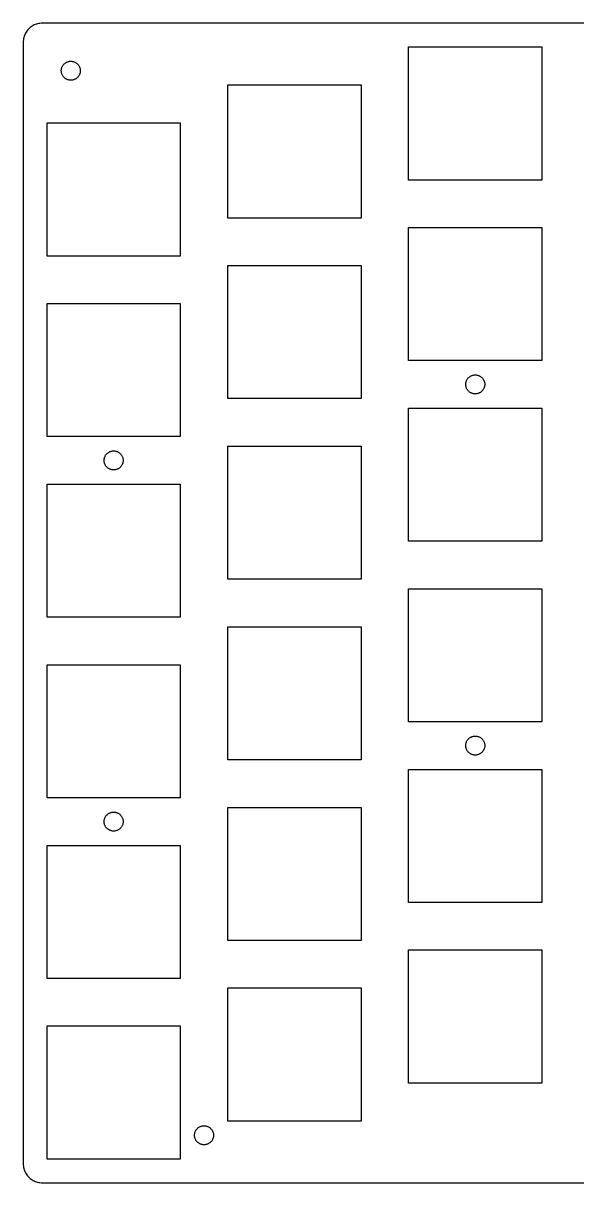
# Model space of a CAD drawing. Header units: metres. Extents: x 0 to 133, y 0 to 122.
# Drawn here: x 0 to 58.2, y 0 to 122 of the extents above; entities that cross this region are included whole.
import ezdxf

# ---------------------------------------------------------------- set-up
doc = ezdxf.new("R2010")
doc.units = ezdxf.units.M

msp = doc.modelspace()

# ---------------------------------------------------------------- linework, layer by layer
for p, q in [((2, 122), (1.8744, 121.996)), ((131, 122), (2, 122)), ((0.190338, 120.852), (0.140442, 120.736)), ((0.247375, 120.964), (0.190338, 120.852)), ((0.31134, 121.072), (0.247375, 120.964)), ((0.381958, 121.176), (0.31134, 121.072)), ((0.458969, 121.275), (0.381958, 121.176)), ((0.542053, 121.369), (0.458969, 121.275)), ((0.630905, 121.458), (0.542053, 121.369)), ((0.725143, 121.541), (0.630905, 121.458)), ((0.824417, 121.618), (0.725143, 121.541)), ((0.928345, 121.689), (0.824417, 121.618)), ((1.03648, 121.753), (0.928345, 121.689)), ((1.14844, 121.81), (1.03648, 121.753)), ((1.26375, 121.86), (1.14844, 121.81)), ((1.38196, 121.902), (1.26375, 121.86)), ((1.50261, 121.937), (1.38196, 121.902)), ((1.62523, 121.965), (1.50261, 121.937)), ((1.74933, 121.984), (1.62523, 121.965)), ((1.8744, 121.996), (1.74933, 121.984)), ((0.003937, 120.126), (0, 120)), ((0, 120), (0, 2)), ((0.015762, 120.251), (0.003937, 120.126)), ((0.035416, 120.375), (0.015762, 120.251)), ((0.06282, 120.497), (0.035416, 120.375)), ((0.097885, 120.618), (0.06282, 120.497)), ((0.140442, 120.736), (0.097885, 120.618)), ((40.5, 105.5), (40.5, 119.5)), ((40.5, 119.5), (54.5, 119.5)), ((54.5, 119.5), (54.5, 105.5)), ((4.00197, 117.063), (4.00787, 117.125)), ((4.00787, 117.125), (4.0177, 117.187)), ((4.0177, 117.187), (4.0314, 117.249)), ((4.0314, 117.249), (4.04893, 117.309)), ((4.04893, 117.309), (4.07022, 117.368)), ((4.07022, 117.368), (4.09517, 117.426)), ((4.09517, 117.426), (4.12369, 117.482)), ((4.12369, 117.482), (4.15567, 117.536)), ((4.15567, 117.536), (4.19098, 117.588)), ((4.19098, 117.588), (4.22948, 117.637)), ((4.22948, 117.637), (4.27103, 117.685)), ((4.27103, 117.685), (4.31544, 117.729)), ((4.31544, 117.729), (4.36256, 117.771)), ((4.36256, 117.771), (4.4122, 117.809)), ((4.4122, 117.809), (4.46417, 117.844)), ((4.46417, 117.844), (4.51823, 117.876)), ((4.51823, 117.876), (4.57422, 117.905)), ((4.57422, 117.905), (4.63187, 117.93)), ((4.63187, 117.93), (4.69098, 117.951)), ((4.69098, 117.951), (4.7513, 117.969)), ((4.7513, 117.969), (4.81261, 117.982)), ((4.81261, 117.982), (4.87466, 117.992)), ((4.87466, 117.992), (4.93719, 117.998)), ((4.93719, 117.998), (5, 118)), ((5, 118), (5.06279, 117.998)), ((5.06279, 117.998), (5.12532, 117.992)), ((5.12532, 117.992), (5.18738, 117.982)), ((5.18738, 117.982), (5.24869, 117.969)), ((5.24869, 117.969), (5.30901, 117.951)), ((5.30901, 117.951), (5.36812, 117.93)), ((5.36812, 117.93), (5.42577, 117.905)), ((5.42577, 117.905), (5.48175, 117.876)), ((5.48175, 117.876), (5.53581, 117.844)), ((5.53581, 117.844), (5.58778, 117.809)), ((5.58778, 117.809), (5.63742, 117.771)), ((5.63742, 117.771), (5.68454, 117.729)), ((5.68454, 117.729), (5.72896, 117.685)), ((5.72896, 117.685), (5.77051, 117.637)), ((5.77051, 117.637), (5.80901, 117.588)), ((5.80901, 117.588), (5.84431, 117.536)), ((5.84431, 117.536), (5.8763, 117.482)), ((5.8763, 117.482), (5.90482, 117.426)), ((5.90482, 117.426), (5.92976, 117.368)), ((5.92976, 117.368), (5.95105, 117.309)), ((5.95105, 117.309), (5.96858, 117.249)), ((5.96858, 117.249), (5.98228, 117.187)), ((5.98228, 117.187), (5.99211, 117.125)), ((5.99211, 117.125), (5.99802, 117.063)), ((4, 117), (4.00197, 117.063)), ((4.00197, 116.937), (4, 117)), ((4.00787, 116.875), (4.00197, 116.937)), ((4.0177, 116.813), (4.00787, 116.875)), ((4.0314, 116.751), (4.0177, 116.813)), ((4.04893, 116.691), (4.0314, 116.751)), ((4.07022, 116.632), (4.04893, 116.691)), ((4.09517, 116.574), (4.07022, 116.632)), ((4.12369, 116.518), (4.09517, 116.574)), ((4.15567, 116.464), (4.12369, 116.518)), ((4.19098, 116.412), (4.15567, 116.464)), ((4.22948, 116.363), (4.19098, 116.412)), ((4.27103, 116.315), (4.22948, 116.363)), ((4.31544, 116.271), (4.27103, 116.315)), ((4.36256, 116.229), (4.31544, 116.271)), ((4.4122, 116.191), (4.36256, 116.229)), ((4.46417, 116.156), (4.4122, 116.191)), ((4.51823, 116.124), (4.46417, 116.156)), ((4.57422, 116.095), (4.51823, 116.124)), ((4.63187, 116.07), (4.57422, 116.095)), ((4.69098, 116.049), (4.63187, 116.07)), ((4.7513, 116.031), (4.69098, 116.049)), ((4.81261, 116.018), (4.7513, 116.031)), ((4.87466, 116.008), (4.81261, 116.018)), ((4.93719, 116.002), (4.87466, 116.008)), ((5, 116), (4.93719, 116.002)), ((5.06279, 116.002), (5, 116)), ((5.12532, 116.008), (5.06279, 116.002)), ((5.18738, 116.018), (5.12532, 116.008)), ((5.24869, 116.031), (5.18738, 116.018)), ((5.30901, 116.049), (5.24869, 116.031)), ((5.36812, 116.07), (5.30901, 116.049)), ((5.42577, 116.095), (5.36812, 116.07)), ((5.48175, 116.124), (5.42577, 116.095)), ((5.53581, 116.156), (5.48175, 116.124)), ((5.58778, 116.191), (5.53581, 116.156)), ((5.63742, 116.229), (5.58778, 116.191)), ((5.68454, 116.271), (5.63742, 116.229)), ((5.72896, 116.315), (5.68454, 116.271)), ((5.77051, 116.363), (5.72896, 116.315)), ((5.80901, 116.412), (5.77051, 116.363)), ((5.84431, 116.464), (5.80901, 116.412)), ((5.8763, 116.518), (5.84431, 116.464)), ((5.90482, 116.574), (5.8763, 116.518)), ((5.92976, 116.632), (5.90482, 116.574)), ((5.95105, 116.691), (5.92976, 116.632)), ((5.96858, 116.751), (5.95105, 116.691)), ((5.98228, 116.813), (5.96858, 116.751)), ((5.99211, 116.875), (5.98228, 116.813)), ((5.99802, 116.937), (5.99211, 116.875)), ((5.99802, 117.063), (6, 117)), ((6, 117), (5.99802, 116.937)), ((21.5, 101.5), (21.5, 115.5)), ((21.5, 115.5), (35.5, 115.5)), ((35.5, 115.5), (35.5, 101.5)), ((2.5, 97.5), (2.5, 111.5)), ((2.5, 111.5), (16.5, 111.5)), ((16.5, 111.5), (16.5, 97.5)), ((54.5, 105.5), (40.5, 105.5)), ((35.5, 101.5), (21.5, 101.5)), ((40.5, 86.5), (40.5, 100.5)), ((40.5, 100.5), (54.5, 100.5)), ((54.5, 100.5), (54.5, 86.5)), ((16.5, 97.5), (2.5, 97.5)), ((21.5, 82.5), (21.5, 96.5)), ((21.5, 96.5), (35.5, 96.5)), ((35.5, 96.5), (35.5, 82.5)), ((2.5, 78.5), (2.5, 92.5)), ((2.5, 92.5), (16.5, 92.5)), ((16.5, 92.5), (16.5, 78.5)), ((54.5, 86.5), (40.5, 86.5)), ((46.5079, 84.1253), (46.5177, 84.1874)), ((46.5177, 84.1874), (46.5314, 84.2487)), ((46.5314, 84.2487), (46.5489, 84.309)), ((46.5489, 84.309), (46.5702, 84.3681)), ((46.5702, 84.3681), (46.5952, 84.4258)), ((46.5952, 84.4258), (46.6237, 84.4818)), ((46.6237, 84.4818), (46.6557, 84.5358)), ((46.6557, 84.5358), (46.691, 84.5878)), ((46.691, 84.5878), (46.7295, 84.6374)), ((46.7295, 84.6374), (46.771, 84.6845)), ((46.771, 84.6845), (46.8154, 84.729)), ((46.8154, 84.729), (46.8626, 84.7705)), ((46.8626, 84.7705), (46.9122, 84.809)), ((46.9122, 84.809), (46.9642, 84.8443)), ((46.9642, 84.8443), (47.0182, 84.8763)), ((47.0182, 84.8763), (47.0742, 84.9048)), ((47.0742, 84.9048), (47.1319, 84.9298)), ((47.1319, 84.9298), (47.191, 84.951)), ((47.191, 84.951), (47.2513, 84.9686)), ((47.2513, 84.9686), (47.3126, 84.9823)), ((47.3126, 84.9823), (47.3747, 84.9921)), ((47.3747, 84.9921), (47.4372, 84.998)), ((47.4372, 84.998), (47.5, 85)), ((47.5, 85), (47.5628, 84.998)), ((47.5628, 84.998), (47.6253, 84.9921)), ((47.6253, 84.9921), (47.6874, 84.9823)), ((47.6874, 84.9823), (47.7487, 84.9686)), ((47.7487, 84.9686), (47.809, 84.951)), ((47.809, 84.951), (47.8681, 84.9298)), ((47.8681, 84.9298), (47.9258, 84.9048)), ((47.9258, 84.9048), (47.9818, 84.8763)), ((47.9818, 84.8763), (48.0358, 84.8443)), ((48.0358, 84.8443), (48.0878, 84.809)), ((48.0878, 84.809), (48.1374, 84.7705)), ((48.1374, 84.7705), (48.1845, 84.729)), ((48.1845, 84.729), (48.229, 84.6845)), ((48.229, 84.6845), (48.2705, 84.6374)), ((48.2705, 84.6374), (48.309, 84.5878)), ((48.309, 84.5878), (48.3443, 84.5358)), ((48.3443, 84.5358), (48.3763, 84.4818)), ((48.3763, 84.4818), (48.4048, 84.4258)), ((48.4048, 84.4258), (48.4298, 84.3681)), ((48.4298, 84.3681), (48.451, 84.309)), ((48.451, 84.309), (48.4686, 84.2487)), ((48.4686, 84.2487), (48.4823, 84.1874)), ((48.4823, 84.1874), (48.4921, 84.1253)), ((46.5, 84), (46.502, 84.0628)), ((46.502, 83.9372), (46.5, 84)), ((46.502, 84.0628), (46.5079, 84.1253)), ((46.5079, 83.8747), (46.502, 83.9372)), ((46.5177, 83.8126), (46.5079, 83.8747)), ((46.5314, 83.7513), (46.5177, 83.8126)), ((46.5489, 83.691), (46.5314, 83.7513)), ((46.5702, 83.6319), (46.5489, 83.691)), ((46.5952, 83.5742), (46.5702, 83.6319)), ((46.6237, 83.5182), (46.5952, 83.5742)), ((46.6557, 83.4642), (46.6237, 83.5182)), ((46.691, 83.4122), (46.6557, 83.4642)), ((46.7295, 83.3626), (46.691, 83.4122)), ((46.771, 83.3154), (46.7295, 83.3626)), ((46.8154, 83.271), (46.771, 83.3154)), ((46.8626, 83.2295), (46.8154, 83.271)), ((46.9122, 83.191), (46.8626, 83.2295)), ((46.9642, 83.1557), (46.9122, 83.191)), ((47.0182, 83.1237), (46.9642, 83.1557)), ((47.0742, 83.0952), (47.0182, 83.1237)), ((47.1319, 83.0702), (47.0742, 83.0952)), ((47.191, 83.0489), (47.1319, 83.0702)), ((47.2513, 83.0314), (47.191, 83.0489)), ((47.3126, 83.0177), (47.2513, 83.0314)), ((47.3747, 83.0079), (47.3126, 83.0177)), ((47.4372, 83.002), (47.3747, 83.0079)), ((47.5, 83), (47.4372, 83.002)), ((47.5628, 83.002), (47.5, 83)), ((47.6253, 83.0079), (47.5628, 83.002)), ((47.6874, 83.0177), (47.6253, 83.0079)), ((47.7487, 83.0314), (47.6874, 83.0177)), ((47.809, 83.0489), (47.7487, 83.0314)), ((47.8681, 83.0702), (47.809, 83.0489)), ((47.9258, 83.0952), (47.8681, 83.0702)), ((47.9818, 83.1237), (47.9258, 83.0952)), ((48.0358, 83.1557), (47.9818, 83.1237)), ((48.0878, 83.191), (48.0358, 83.1557)), ((48.1374, 83.2295), (48.0878, 83.191)), ((48.1845, 83.271), (48.1374, 83.2295)), ((48.229, 83.3154), (48.1845, 83.271)), ((48.2705, 83.3626), (48.229, 83.3154)), ((48.309, 83.4122), (48.2705, 83.3626)), ((48.3443, 83.4642), (48.309, 83.4122)), ((48.3763, 83.5182), (48.3443, 83.4642)), ((48.4048, 83.5742), (48.3763, 83.5182)), ((48.4298, 83.6319), (48.4048, 83.5742)), ((48.451, 83.691), (48.4298, 83.6319)), ((48.4686, 83.7513), (48.451, 83.691)), ((48.4823, 83.8126), (48.4686, 83.7513)), ((48.4921, 83.8747), (48.4823, 83.8126)), ((48.4921, 84.1253), (48.498, 84.0628)), ((48.498, 83.9372), (48.4921, 83.8747)), ((48.498, 84.0628), (48.5, 84)), ((48.5, 84), (48.498, 83.9372)), ((35.5, 82.5), (21.5, 82.5)), ((40.5, 67.5), (40.5, 81.5)), ((40.5, 81.5), (54.5, 81.5)), ((54.5, 81.5), (54.5, 67.5)), ((16.5, 78.5), (2.5, 78.5)), ((8.96417, 76.8443), (9.01823, 76.8763)), ((9.01823, 76.8763), (9.07422, 76.9048)), ((9.07422, 76.9048), (9.13187, 76.9298)), ((9.13187, 76.9298), (9.19098, 76.951)), ((9.19098, 76.951), (9.2513, 76.9686)), ((9.2513, 76.9686), (9.31261, 76.9823)), ((9.31261, 76.9823), (9.37466, 76.9921)), ((9.37466, 76.9921), (9.43719, 76.998)), ((9.43719, 76.998), (9.5, 77)), ((9.5, 77), (9.56279, 76.998)), ((9.56279, 76.998), (9.62532, 76.9921)), ((9.62532, 76.9921), (9.68738, 76.9823)), ((9.68738, 76.9823), (9.74869, 76.9686)), ((9.74869, 76.9686), (9.80901, 76.951)), ((9.80901, 76.951), (9.86812, 76.9298)), ((9.86812, 76.9298), (9.92577, 76.9048)), ((9.92577, 76.9048), (9.98175, 76.8763)), ((9.98175, 76.8763), (10.0358, 76.8443)), ((21.5, 63.5), (21.5, 77.5)), ((21.5, 77.5), (35.5, 77.5)), ((35.5, 77.5), (35.5, 63.5)), ((8.5, 76), (8.50197, 76.0628)), ((8.50197, 75.9372), (8.5, 76)), ((8.50197, 76.0628), (8.50787, 76.1253)), ((8.50787, 75.8747), (8.50197, 75.9372)), ((8.50787, 76.1253), (8.5177, 76.1874)), ((8.5177, 75.8126), (8.50787, 75.8747)), ((8.5177, 76.1874), (8.5314, 76.2487)), ((8.5314, 75.7513), (8.5177, 75.8126)), ((8.5314, 76.2487), (8.54893, 76.309)), ((8.54893, 75.691), (8.5314, 75.7513)), ((8.54893, 76.309), (8.57022, 76.3681)), ((8.57022, 75.6319), (8.54893, 75.691)), ((8.57022, 76.3681), (8.59517, 76.4258)), ((8.59517, 76.4258), (8.62369, 76.4818)), ((8.62369, 76.4818), (8.65567, 76.5358)), ((8.65567, 76.5358), (8.69098, 76.5878)), ((8.69098, 76.5878), (8.72948, 76.6374)), ((8.72948, 76.6374), (8.77103, 76.6845)), ((8.77103, 76.6845), (8.81544, 76.729)), ((8.81544, 76.729), (8.86256, 76.7705)), ((8.86256, 76.7705), (8.9122, 76.809)), ((8.9122, 76.809), (8.96417, 76.8443)), ((10.0358, 76.8443), (10.0878, 76.809)), ((10.0878, 76.809), (10.1374, 76.7705)), ((10.1374, 76.7705), (10.1845, 76.729)), ((10.1845, 76.729), (10.229, 76.6845)), ((10.229, 76.6845), (10.2705, 76.6374)), ((10.2705, 76.6374), (10.309, 76.5878)), ((10.309, 76.5878), (10.3443, 76.5358)), ((10.3443, 76.5358), (10.3763, 76.4818)), ((10.3763, 76.4818), (10.4048, 76.4258)), ((10.4048, 76.4258), (10.4298, 76.3681)), ((10.4298, 76.3681), (10.451, 76.309)), ((10.451, 75.691), (10.4298, 75.6319)), ((10.451, 76.309), (10.4686, 76.2487)), ((10.4686, 75.7513), (10.451, 75.691)), ((10.4686, 76.2487), (10.4823, 76.1874)), ((10.4823, 75.8126), (10.4686, 75.7513)), ((10.4823, 76.1874), (10.4921, 76.1253)), ((10.4921, 75.8747), (10.4823, 75.8126)), ((10.4921, 76.1253), (10.498, 76.0628)), ((10.498, 75.9372), (10.4921, 75.8747)), ((10.498, 76.0628), (10.5, 76)), ((10.5, 76), (10.498, 75.9372)), ((8.59517, 75.5742), (8.57022, 75.6319)), ((8.62369, 75.5182), (8.59517, 75.5742)), ((8.65567, 75.4642), (8.62369, 75.5182)), ((8.69098, 75.4122), (8.65567, 75.4642)), ((8.72948, 75.3626), (8.69098, 75.4122)), ((8.77103, 75.3154), (8.72948, 75.3626)), ((8.81544, 75.271), (8.77103, 75.3154)), ((8.86256, 75.2295), (8.81544, 75.271)), ((8.9122, 75.191), (8.86256, 75.2295)), ((8.96417, 75.1557), (8.9122, 75.191)), ((9.01823, 75.1237), (8.96417, 75.1557)), ((9.07422, 75.0952), (9.01823, 75.1237)), ((9.13187, 75.0702), (9.07422, 75.0952)), ((9.19098, 75.0489), (9.13187, 75.0702)), ((9.2513, 75.0314), (9.19098, 75.0489)), ((9.31261, 75.0177), (9.2513, 75.0314)), ((9.37466, 75.0079), (9.31261, 75.0177)), ((9.43719, 75.002), (9.37466, 75.0079)), ((9.5, 75), (9.43719, 75.002)), ((9.56279, 75.002), (9.5, 75)), ((9.62532, 75.0079), (9.56279, 75.002)), ((9.68738, 75.0177), (9.62532, 75.0079)), ((9.74869, 75.0314), (9.68738, 75.0177)), ((9.80901, 75.0489), (9.74869, 75.0314)), ((9.86812, 75.0702), (9.80901, 75.0489)), ((9.92577, 75.0952), (9.86812, 75.0702)), ((9.98175, 75.1237), (9.92577, 75.0952)), ((10.0358, 75.1557), (9.98175, 75.1237)), ((10.0878, 75.191), (10.0358, 75.1557)), ((10.1374, 75.2295), (10.0878, 75.191)), ((10.1845, 75.271), (10.1374, 75.2295)), ((10.229, 75.3154), (10.1845, 75.271)), ((10.2705, 75.3626), (10.229, 75.3154)), ((10.309, 75.4122), (10.2705, 75.3626)), ((10.3443, 75.4642), (10.309, 75.4122)), ((10.3763, 75.5182), (10.3443, 75.4642)), ((10.4048, 75.5742), (10.3763, 75.5182)), ((10.4298, 75.6319), (10.4048, 75.5742)), ((2.5, 59.5), (2.5, 73.5)), ((2.5, 73.5), (16.5, 73.5)), ((16.5, 73.5), (16.5, 59.5)), ((54.5, 67.5), (40.5, 67.5)), ((35.5, 63.5), (21.5, 63.5)), ((40.5, 48.5), (40.5, 62.5)), ((40.5, 62.5), (54.5, 62.5)), ((54.5, 62.5), (54.5, 48.5)), ((16.5, 59.5), (2.5, 59.5)), ((21.5, 44.5), (21.5, 58.5)), ((21.5, 58.5), (35.5, 58.5)), ((35.5, 58.5), (35.5, 44.5)), ((2.5, 40.5), (2.5, 54.5)), ((2.5, 54.5), (16.5, 54.5)), ((16.5, 54.5), (16.5, 40.5)), ((54.5, 48.5), (40.5, 48.5)), ((46.5489, 46.309), (46.5702, 46.3681)), ((46.5702, 46.3681), (46.5952, 46.4258)), ((46.5952, 46.4258), (46.6237, 46.4818)), ((46.6237, 46.4818), (46.6557, 46.5358)), ((46.6557, 46.5358), (46.691, 46.5878)), ((46.691, 46.5878), (46.7295, 46.6374)), ((46.7295, 46.6374), (46.771, 46.6845)), ((46.771, 46.6845), (46.8154, 46.729)), ((46.8154, 46.729), (46.8626, 46.7705)), ((46.8626, 46.7705), (46.9122, 46.809)), ((46.9122, 46.809), (46.9642, 46.8443)), ((46.9642, 46.8443), (47.0182, 46.8763)), ((47.0182, 46.8763), (47.0742, 46.9048)), ((47.0742, 46.9048), (47.1319, 46.9298)), ((47.1319, 46.9298), (47.191, 46.951)), ((47.191, 46.951), (47.2513, 46.9686)), ((47.2513, 46.9686), (47.3126, 46.9823)), ((47.3126, 46.9823), (47.3747, 46.9921)), ((47.3747, 46.9921), (47.4372, 46.998)), ((47.4372, 46.998), (47.5, 47)), ((47.5, 47), (47.5628, 46.998)), ((47.5628, 46.998), (47.6253, 46.9921)), ((47.6253, 46.9921), (47.6874, 46.9823)), ((47.6874, 46.9823), (47.7487, 46.9686)), ((47.7487, 46.9686), (47.809, 46.951)), ((47.809, 46.951), (47.8681, 46.9298)), ((47.8681, 46.9298), (47.9258, 46.9048)), ((47.9258, 46.9048), (47.9818, 46.8763)), ((47.9818, 46.8763), (48.0358, 46.8443)), ((48.0358, 46.8443), (48.0878, 46.809)), ((48.0878, 46.809), (48.1374, 46.7705)), ((48.1374, 46.7705), (48.1845, 46.729)), ((48.1845, 46.729), (48.229, 46.6845)), ((48.229, 46.6845), (48.2705, 46.6374)), ((48.2705, 46.6374), (48.309, 46.5878)), ((48.309, 46.5878), (48.3443, 46.5358)), ((48.3443, 46.5358), (48.3763, 46.4818)), ((48.3763, 46.4818), (48.4048, 46.4258)), ((48.4048, 46.4258), (48.4298, 46.3681)), ((48.4298, 46.3681), (48.451, 46.309)), ((46.5, 46), (46.502, 46.0628)), ((46.502, 45.9372), (46.5, 46)), ((46.502, 46.0628), (46.5079, 46.1253)), ((46.5079, 45.8747), (46.502, 45.9372)), ((46.5079, 46.1253), (46.5177, 46.1874)), ((46.5177, 45.8126), (46.5079, 45.8747)), ((46.5177, 46.1874), (46.5314, 46.2487)), ((46.5314, 45.7513), (46.5177, 45.8126)), ((46.5314, 46.2487), (46.5489, 46.309)), ((46.5489, 45.691), (46.5314, 45.7513)), ((46.5702, 45.6319), (46.5489, 45.691)), ((46.5952, 45.5742), (46.5702, 45.6319)), ((46.6237, 45.5182), (46.5952, 45.5742)), ((46.6557, 45.4642), (46.6237, 45.5182)), ((46.691, 45.4122), (46.6557, 45.4642)), ((46.7295, 45.3626), (46.691, 45.4122)), ((46.771, 45.3154), (46.7295, 45.3626)), ((46.8154, 45.271), (46.771, 45.3154)), ((46.8626, 45.2295), (46.8154, 45.271)), ((46.9122, 45.191), (46.8626, 45.2295)), ((46.9642, 45.1557), (46.9122, 45.191)), ((47.0182, 45.1237), (46.9642, 45.1557)), ((48.0358, 45.1557), (47.9818, 45.1237)), ((48.0878, 45.191), (48.0358, 45.1557)), ((48.1374, 45.2295), (48.0878, 45.191)), ((48.1845, 45.271), (48.1374, 45.2295)), ((48.229, 45.3154), (48.1845, 45.271)), ((48.2705, 45.3626), (48.229, 45.3154)), ((48.309, 45.4122), (48.2705, 45.3626)), ((48.3443, 45.4642), (48.309, 45.4122)), ((48.3763, 45.5182), (48.3443, 45.4642)), ((48.4048, 45.5742), (48.3763, 45.5182)), ((48.4298, 45.6319), (48.4048, 45.5742)), ((48.451, 45.691), (48.4298, 45.6319)), ((48.451, 46.309), (48.4686, 46.2487)), ((48.4686, 45.7513), (48.451, 45.691)), ((48.4686, 46.2487), (48.4823, 46.1874)), ((48.4823, 45.8126), (48.4686, 45.7513)), ((48.4823, 46.1874), (48.4921, 46.1253)), ((48.4921, 45.8747), (48.4823, 45.8126)), ((48.4921, 46.1253), (48.498, 46.0628)), ((48.498, 45.9372), (48.4921, 45.8747)), ((48.498, 46.0628), (48.5, 46)), ((48.5, 46), (48.498, 45.9372)), ((35.5, 44.5), (21.5, 44.5)), ((47.0742, 45.0952), (47.0182, 45.1237)), ((47.1319, 45.0702), (47.0742, 45.0952)), ((47.191, 45.0489), (47.1319, 45.0702)), ((47.2513, 45.0314), (47.191, 45.0489)), ((47.3126, 45.0177), (47.2513, 45.0314)), ((47.3747, 45.0079), (47.3126, 45.0177)), ((47.4372, 45.002), (47.3747, 45.0079)), ((47.5, 45), (47.4372, 45.002)), ((47.5628, 45.002), (47.5, 45)), ((47.6253, 45.0079), (47.5628, 45.002)), ((47.6874, 45.0177), (47.6253, 45.0079)), ((47.7487, 45.0314), (47.6874, 45.0177)), ((47.809, 45.0489), (47.7487, 45.0314)), ((47.8681, 45.0702), (47.809, 45.0489)), ((47.9258, 45.0952), (47.8681, 45.0702)), ((47.9818, 45.1237), (47.9258, 45.0952)), ((40.5, 29.5), (40.5, 43.5)), ((40.5, 43.5), (54.5, 43.5)), ((54.5, 43.5), (54.5, 29.5)), ((16.5, 40.5), (2.5, 40.5)), ((21.5, 25.5), (21.5, 39.5)), ((21.5, 39.5), (35.5, 39.5)), ((35.5, 39.5), (35.5, 25.5)), ((8.5, 38), (8.50197, 38.0628)), ((8.50197, 37.9372), (8.5, 38)), ((8.50197, 38.0628), (8.50787, 38.1253)), ((8.50787, 37.8747), (8.50197, 37.9372)), ((8.50787, 38.1253), (8.5177, 38.1874)), ((8.5177, 37.8126), (8.50787, 37.8747)), ((8.5177, 38.1874), (8.5314, 38.2487)), ((8.5314, 38.2487), (8.54893, 38.309)), ((8.54893, 38.309), (8.57022, 38.3681)), ((8.57022, 38.3681), (8.59517, 38.4258)), ((8.59517, 38.4258), (8.62369, 38.4818)), ((8.62369, 38.4818), (8.65567, 38.5358)), ((8.65567, 38.5358), (8.69098, 38.5878)), ((8.69098, 38.5878), (8.72948, 38.6374)), ((8.72948, 38.6374), (8.77103, 38.6845)), ((8.77103, 38.6845), (8.81544, 38.729)), ((8.81544, 38.729), (8.86256, 38.7705)), ((8.86256, 38.7705), (8.9122, 38.809)), ((8.9122, 38.809), (8.96417, 38.8443)), ((8.96417, 38.8443), (9.01823, 38.8763)), ((9.01823, 38.8763), (9.07422, 38.9048)), ((9.07422, 38.9048), (9.13187, 38.9298)), ((9.13187, 38.9298), (9.19098, 38.951)), ((9.19098, 38.951), (9.2513, 38.9686)), ((9.2513, 38.9686), (9.31261, 38.9823)), ((9.31261, 38.9823), (9.37466, 38.9921)), ((9.37466, 38.9921), (9.43719, 38.998)), ((9.43719, 38.998), (9.5, 39)), ((9.5, 39), (9.56279, 38.998)), ((9.56279, 38.998), (9.62532, 38.9921)), ((9.62532, 38.9921), (9.68738, 38.9823)), ((9.68738, 38.9823), (9.74869, 38.9686)), ((9.74869, 38.9686), (9.80901, 38.951)), ((9.80901, 38.951), (9.86812, 38.9298)), ((9.86812, 38.9298), (9.92577, 38.9048)), ((9.92577, 38.9048), (9.98175, 38.8763)), ((9.98175, 38.8763), (10.0358, 38.8443)), ((10.0358, 38.8443), (10.0878, 38.809)), ((10.0878, 38.809), (10.1374, 38.7705)), ((10.1374, 38.7705), (10.1845, 38.729)), ((10.1845, 38.729), (10.229, 38.6845)), ((10.229, 38.6845), (10.2705, 38.6374)), ((10.2705, 38.6374), (10.309, 38.5878)), ((10.309, 38.5878), (10.3443, 38.5358)), ((10.3443, 38.5358), (10.3763, 38.4818)), ((10.3763, 38.4818), (10.4048, 38.4258)), ((10.4048, 38.4258), (10.4298, 38.3681)), ((10.4298, 38.3681), (10.451, 38.309)), ((10.451, 38.309), (10.4686, 38.2487)), ((10.4686, 38.2487), (10.4823, 38.1874)), ((10.4823, 38.1874), (10.4921, 38.1253)), ((10.4921, 37.8747), (10.4823, 37.8126)), ((10.4921, 38.1253), (10.498, 38.0628)), ((10.498, 37.9372), (10.4921, 37.8747)), ((10.498, 38.0628), (10.5, 38)), ((10.5, 38), (10.498, 37.9372)), ((8.5314, 37.7513), (8.5177, 37.8126)), ((8.54893, 37.691), (8.5314, 37.7513)), ((8.57022, 37.6319), (8.54893, 37.691)), ((8.59517, 37.5742), (8.57022, 37.6319)), ((8.62369, 37.5182), (8.59517, 37.5742)), ((8.65567, 37.4642), (8.62369, 37.5182)), ((8.69098, 37.4122), (8.65567, 37.4642)), ((8.72948, 37.3626), (8.69098, 37.4122)), ((8.77103, 37.3154), (8.72948, 37.3626)), ((8.81544, 37.271), (8.77103, 37.3154)), ((8.86256, 37.2295), (8.81544, 37.271)), ((8.9122, 37.191), (8.86256, 37.2295)), ((8.96417, 37.1557), (8.9122, 37.191)), ((9.01823, 37.1237), (8.96417, 37.1557)), ((9.07422, 37.0952), (9.01823, 37.1237)), ((9.13187, 37.0702), (9.07422, 37.0952)), ((9.19098, 37.0489), (9.13187, 37.0702)), ((9.2513, 37.0314), (9.19098, 37.0489)), ((9.31261, 37.0177), (9.2513, 37.0314)), ((9.37466, 37.0079), (9.31261, 37.0177)), ((9.43719, 37.002), (9.37466, 37.0079)), ((9.5, 37), (9.43719, 37.002)), ((9.56279, 37.002), (9.5, 37)), ((9.62532, 37.0079), (9.56279, 37.002)), ((9.68738, 37.0177), (9.62532, 37.0079)), ((9.74869, 37.0314), (9.68738, 37.0177)), ((9.80901, 37.0489), (9.74869, 37.0314)), ((9.86812, 37.0702), (9.80901, 37.0489)), ((9.92577, 37.0952), (9.86812, 37.0702)), ((9.98175, 37.1237), (9.92577, 37.0952)), ((10.0358, 37.1557), (9.98175, 37.1237)), ((10.0878, 37.191), (10.0358, 37.1557)), ((10.1374, 37.2295), (10.0878, 37.191)), ((10.1845, 37.271), (10.1374, 37.2295)), ((10.229, 37.3154), (10.1845, 37.271)), ((10.2705, 37.3626), (10.229, 37.3154)), ((10.309, 37.4122), (10.2705, 37.3626)), ((10.3443, 37.4642), (10.309, 37.4122)), ((10.3763, 37.5182), (10.3443, 37.4642)), ((10.4048, 37.5742), (10.3763, 37.5182)), ((10.4298, 37.6319), (10.4048, 37.5742)), ((10.451, 37.691), (10.4298, 37.6319)), ((10.4686, 37.7513), (10.451, 37.691)), ((10.4823, 37.8126), (10.4686, 37.7513)), ((2.5, 21.5), (2.5, 35.5)), ((2.5, 35.5), (16.5, 35.5)), ((16.5, 35.5), (16.5, 21.5)), ((54.5, 29.5), (40.5, 29.5)), ((35.5, 25.5), (21.5, 25.5)), ((40.5, 10.5), (40.5, 24.5)), ((40.5, 24.5), (54.5, 24.5)), ((54.5, 24.5), (54.5, 10.5)), ((16.5, 21.5), (2.5, 21.5)), ((21.5, 6.5), (21.5, 20.5)), ((21.5, 20.5), (35.5, 20.5)), ((35.5, 20.5), (35.5, 6.5)), ((2.5, 2.5), (2.5, 16.5)), ((2.5, 16.5), (16.5, 16.5)), ((16.5, 16.5), (16.5, 2.5)), ((54.5, 10.5), (40.5, 10.5)), ((35.5, 6.5), (21.5, 6.5)), ((18, 5), (18.002, 5.06279)), ((18.002, 4.93719), (18, 5)), ((18.002, 5.06279), (18.0079, 5.12532)), ((18.0079, 4.87466), (18.002, 4.93719)), ((18.0079, 5.12532), (18.0177, 5.18738)), ((18.0177, 5.18738), (18.0314, 5.24869)), ((18.0314, 5.24869), (18.0489, 5.30901)), ((18.0489, 5.30901), (18.0702, 5.36812)), ((18.0702, 5.36812), (18.0952, 5.42577)), ((18.0952, 5.42577), (18.1237, 5.48175)), ((18.1237, 5.48175), (18.1557, 5.53581)), ((18.1557, 5.53581), (18.191, 5.58778)), ((18.191, 5.58778), (18.2295, 5.63742)), ((18.2295, 5.63742), (18.271, 5.68454)), ((18.271, 5.68454), (18.3154, 5.72896)), ((18.3154, 5.72896), (18.3626, 5.77051)), ((18.3626, 5.77051), (18.4122, 5.80901)), ((18.4122, 5.80901), (18.4642, 5.84431)), ((18.4642, 5.84431), (18.5182, 5.8763)), ((18.5182, 5.8763), (18.5742, 5.90482)), ((18.5742, 5.90482), (18.6319, 5.92976)), ((18.6319, 5.92976), (18.691, 5.95105)), ((18.691, 5.95105), (18.7513, 5.96858)), ((18.7513, 5.96858), (18.8126, 5.98228)), ((18.8126, 5.98228), (18.8747, 5.99211)), ((18.8747, 5.99211), (18.9372, 5.99802)), ((18.9372, 5.99802), (19, 6)), ((19, 6), (19.0628, 5.99802)), ((19.0628, 5.99802), (19.1253, 5.99211)), ((19.1253, 5.99211), (19.1874, 5.98228)), ((19.1874, 5.98228), (19.2487, 5.96858)), ((19.2487, 5.96858), (19.309, 5.95105)), ((19.309, 5.95105), (19.3681, 5.92976)), ((19.3681, 5.92976), (19.4258, 5.90482)), ((19.4258, 5.90482), (19.4818, 5.8763)), ((19.4818, 5.8763), (19.5358, 5.84431)), ((19.5358, 5.84431), (19.5878, 5.80901)), ((19.5878, 5.80901), (19.6374, 5.77051)), ((19.6374, 5.77051), (19.6845, 5.72896)), ((19.6845, 5.72896), (19.729, 5.68454)), ((19.729, 5.68454), (19.7705, 5.63742)), ((19.7705, 5.63742), (19.809, 5.58778)), ((19.809, 5.58778), (19.8443, 5.53581)), ((19.8443, 5.53581), (19.8763, 5.48175)), ((19.8763, 5.48175), (19.9048, 5.42577)), ((19.9048, 5.42577), (19.9298, 5.36812)), ((19.9298, 5.36812), (19.951, 5.30901)), ((19.951, 5.30901), (19.9686, 5.24869)), ((19.9686, 5.24869), (19.9823, 5.18738)), ((19.9823, 5.18738), (19.9921, 5.12532)), ((19.9921, 5.12532), (19.998, 5.06279)), ((19.998, 4.93719), (19.9921, 4.87466)), ((19.998, 5.06279), (20, 5)), ((20, 5), (19.998, 4.93719)), ((18.0177, 4.81261), (18.0079, 4.87466)), ((18.0314, 4.7513), (18.0177, 4.81261)), ((18.0489, 4.69098), (18.0314, 4.7513)), ((18.0702, 4.63187), (18.0489, 4.69098)), ((18.0952, 4.57422), (18.0702, 4.63187)), ((18.1237, 4.51823), (18.0952, 4.57422)), ((18.1557, 4.46417), (18.1237, 4.51823)), ((18.191, 4.4122), (18.1557, 4.46417)), ((18.2295, 4.36256), (18.191, 4.4122)), ((18.271, 4.31544), (18.2295, 4.36256)), ((18.3154, 4.27103), (18.271, 4.31544)), ((18.3626, 4.22948), (18.3154, 4.27103)), ((18.4122, 4.19098), (18.3626, 4.22948)), ((18.4642, 4.15567), (18.4122, 4.19098)), ((18.5182, 4.12369), (18.4642, 4.15567)), ((18.5742, 4.09517), (18.5182, 4.12369)), ((18.6319, 4.07022), (18.5742, 4.09517)), ((18.691, 4.04893), (18.6319, 4.07022)), ((18.7513, 4.0314), (18.691, 4.04893)), ((18.8126, 4.0177), (18.7513, 4.0314)), ((18.8747, 4.00787), (18.8126, 4.0177)), ((18.9372, 4.00197), (18.8747, 4.00787)), ((19, 4), (18.9372, 4.00197)), ((19.0628, 4.00197), (19, 4)), ((19.1253, 4.00787), (19.0628, 4.00197)), ((19.1874, 4.0177), (19.1253, 4.00787)), ((19.2487, 4.0314), (19.1874, 4.0177)), ((19.309, 4.04893), (19.2487, 4.0314)), ((19.3681, 4.07022), (19.309, 4.04893)), ((19.4258, 4.09517), (19.3681, 4.07022)), ((19.4818, 4.12369), (19.4258, 4.09517)), ((19.5358, 4.15567), (19.4818, 4.12369)), ((19.5878, 4.19098), (19.5358, 4.15567)), ((19.6374, 4.22948), (19.5878, 4.19098)), ((19.6845, 4.27103), (19.6374, 4.22948)), ((19.729, 4.31544), (19.6845, 4.27103)), ((19.7705, 4.36256), (19.729, 4.31544)), ((19.809, 4.4122), (19.7705, 4.36256)), ((19.8443, 4.46417), (19.809, 4.4122)), ((19.8763, 4.51823), (19.8443, 4.46417)), ((19.9048, 4.57422), (19.8763, 4.51823)), ((19.9298, 4.63187), (19.9048, 4.57422)), ((19.951, 4.69098), (19.9298, 4.63187)), ((19.9686, 4.7513), (19.951, 4.69098)), ((19.9823, 4.81261), (19.9686, 4.7513)), ((19.9921, 4.87466), (19.9823, 4.81261)), ((16.5, 2.5), (2.5, 2.5)), ((0, 2), (0.003937, 1.8744)), ((0.003937, 1.8744), (0.015762, 1.74933)), ((0.015762, 1.74933), (0.035416, 1.62523)), ((0.035416, 1.62523), (0.06282, 1.50261)), ((0.06282, 1.50261), (0.097885, 1.38196)), ((0.097885, 1.38196), (0.140442, 1.26375)), ((0.140442, 1.26375), (0.190338, 1.14844)), ((0.190338, 1.14844), (0.247375, 1.03648)), ((0.247375, 1.03648), (0.31134, 0.928345)), ((0.31134, 0.928345), (0.381958, 0.824417)), ((0.381958, 0.824417), (0.458969, 0.725143)), ((0.458969, 0.725143), (0.542053, 0.630905)), ((0.542053, 0.630905), (0.630905, 0.542053)), ((0.630905, 0.542053), (0.725143, 0.458969)), ((0.725143, 0.458969), (0.824417, 0.381958)), ((0.824417, 0.381958), (0.928345, 0.31134)), ((0.928345, 0.31134), (1.03648, 0.247375)), ((1.03648, 0.247375), (1.14844, 0.190338)), ((1.14844, 0.190338), (1.26375, 0.140442)), ((1.26375, 0.140442), (1.38196, 0.097885)), ((1.38196, 0.097885), (1.50261, 0.06282)), ((1.50261, 0.06282), (1.62523, 0.035416)), ((1.62523, 0.035416), (1.74933, 0.015762)), ((1.74933, 0.015762), (1.8744, 0.003937)), ((1.8744, 0.003937), (2, 0)), ((2, 0), (131, 0))]:
    msp.add_line(p, q)

doc.saveas('drawing.dxf')
